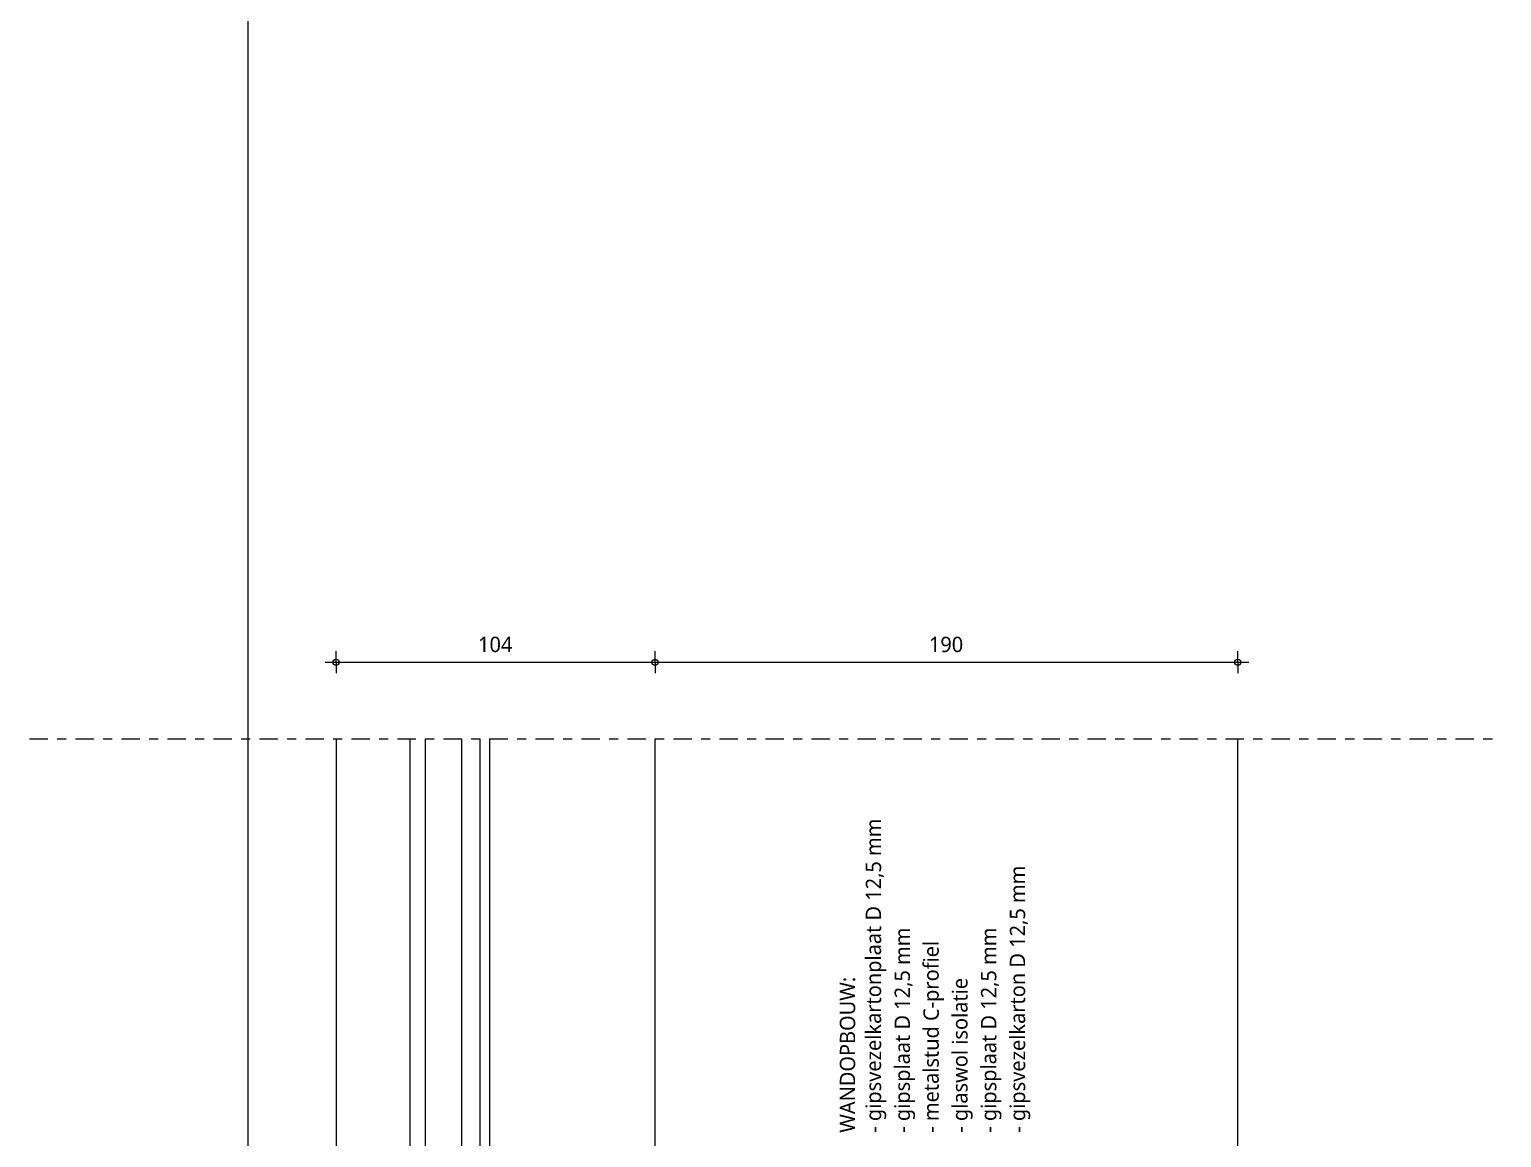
# Model space of a CAD drawing. Header units: millimetres. Extents: x 32900 to 38291, y -18988 to 4133.
# Drawn here: x 32899.5 to 33379.5, y 115.9 to 477.1 of the extents above; entities that cross this region are included whole.
import ezdxf

# ---------------------------------------------------------------- set-up
doc = ezdxf.new("R2010")
doc.units = ezdxf.units.MM
doc.linetypes.add('MV_center', pattern=[15, 6, -3, 3, -3])
for name, color, linetype, lineweight in [('A-ANNO-DIMS', 211, 'Continuous', 13), ('A-ANNO-DIMS-2', 211, 'Continuous', 13), ('A-ANNO-NOTE', 131, 'Continuous', 18), ('A-DETL', 90, 'Continuous', 13), ('A-DETL-GENF', 92, 'Continuous', 18)]:
    doc.layers.add(name, color=color, linetype=linetype, lineweight=lineweight)
doc.styles.add('Segoe UI', font='segoeui.ttf', dxfattribs={"height": 5})
doc.styles.add('Segoe UI_B', font='segoeui.ttf', dxfattribs={"height": 5})
doc.dimstyles.new('2_5_mm', dxfattribs={"dimscale": 304.8, "dimtxt": 5.23682, "dimasz": 0.006562, "dimexe": 0.011811, "dimexo": 0.0625, "dimgap": 0.005906, "dimtad": 1, "dimdec": 0, "dimzin": 0, "dimdsep": 46, "dimtxsty": 'Segoe UI', "dimblk1": 'DOTBLANK', "dimblk2": 'DOTBLANK', "dimsah": 1, "dimcen": 0.09, "dimdle": 0.011811, "dimazin": 0, "dimtfac": 1, "dimtdec": 4, "dimtix": 1, "dimtmove": 0, "dimatfit": 3, "dimfxl": 0.011811, "dimfxlon": 1, "dimtvp": 1, "dimtfill": 1, "dimtolj": 1, "dimtzin": 0, "dimarcsym": 2})

# ---------------------------------------------------------------- blocks, each defined once
blk = doc.blocks.new('31 dubbel_glas - Type 1-3731699-Details ziekenhuis Utiliteitsgebouw')
at = {"layer": 'A-DETL-GENF', "lineweight": 13}
for p, q in [((0, 0), (0, -23)), ((195.63, 0), (0, 0)), ((195.63, -5), (0, -5)), ((0, -5), (10, -17)), ((0, -17), (10, -5)), ((10, -17), (10, -5)), ((0, -17), (195.63, -17)), ((0, -23), (195.63, -23))]:
    blk.add_line(p, q, dxfattribs=at)
blk = doc.blocks.new('NLRS_00_DI_maskeer - Type 1-4234603-Details ziekenhuis Utiliteitsgebouw')
at = {"layer": 'A-DETL-GENF', "linetype": 'MV_center'}
blk.add_line((-100, 0), (380, 0), dxfattribs=at)
blk = doc.blocks.new('DIMBLOCK125-Details ziekenhuis Utiliteitsgebouw')
at = {"layer": 'A-ANNO-DIMS-2'}
for p, q in [((32999.55, 270.82), (32999.55, 274.42)), ((33103.55, 270.82), (33103.55, 274.42)), ((32995.95, 270.82), (33103.55, 270.82)), ((32999.55, 270.82), (32999.55, 267.22)), ((33103.55, 270.82), (33103.55, 267.22))]:
    blk.add_line(p, q, dxfattribs=at)
for centre in [(32999.55, 270.82), (33103.55, 270.82)]:
    blk.add_circle(centre, 1, dxfattribs=at)
at = {"layer": 'A-ANNO-DIMS-2', "color": 0, "insert": (33045.83, 279.14), "char_height": 5, "width": 13.7109, "attachment_point": 1, "line_spacing_factor": 1.142579, "style": 'Segoe UI', "bg_fill": 3, "box_fill_scale": 1.25, "bg_fill_color": 9, "bg_fill_true_color": 13158600, "bg_fill_transparency": 0}
blk.add_mtext('104', dxfattribs=at)
blk = doc.blocks.new('_DotBlank')
at = {"color": 0, "linetype": 'ByBlock', "lineweight": -2}
blk.add_line((-0.5, 0), (-1, 0), dxfattribs=at)
blk.add_circle((0, 0), 0.5, dxfattribs=at)
blk = doc.blocks.new('DIMBLOCK126-Details ziekenhuis Utiliteitsgebouw')
at = {"layer": 'A-ANNO-DIMS-2'}
for p, q in [((33103.55, 270.82), (33103.55, 274.42)), ((33293.55, 270.82), (33293.55, 274.42)), ((33103.55, 270.82), (33297.15, 270.82)), ((33103.55, 270.82), (33103.55, 267.22)), ((33293.55, 270.82), (33293.55, 267.22))]:
    blk.add_line(p, q, dxfattribs=at)
for centre in [(33103.55, 270.82), (33293.55, 270.82)]:
    blk.add_circle(centre, 1, dxfattribs=at)
at = {"layer": 'A-ANNO-DIMS-2', "color": 0, "insert": (33192.83, 279.14), "char_height": 5, "width": 13.7109, "attachment_point": 1, "line_spacing_factor": 1.142579, "style": 'Segoe UI', "bg_fill": 3, "box_fill_scale": 1.25, "bg_fill_color": 9, "bg_fill_true_color": 13158600, "bg_fill_transparency": 0}
blk.add_mtext('190', dxfattribs=at)

msp = doc.modelspace()

# ---------------------------------------------------------------- linework, layer by layer
at = {"layer": 'A-DETL', "lineweight": 18}
msp.add_line((32970.77, 3651.86), (32970.77, -18988.14), dxfattribs=at)
at = {"layer": 'A-DETL'}
for p, q in [((32999.55, 245.8), (32999.55, 59.58)), ((33049.55, 245.8), (33049.55, 62.17)), ((33103.55, 59.58), (33103.55, 245.8)), ((33293.55, 59.58), (33293.55, 245.8))]:
    msp.add_line(p, q, dxfattribs=at)

# ---------------------------------------------------------------- block references
at = {"layer": 'A-DETL-GENF', "linetype": 'MV_center'}
msp.add_blockref('NLRS_00_DI_maskeer - Type 1-4234603-Details ziekenhuis Utiliteitsgebouw', (32999.55, 245.8), dxfattribs=at)
at = {"layer": 'A-DETL-GENF', "lineweight": 13, "rotation": 90.00000000000007}
msp.add_blockref('31 dubbel_glas - Type 1-3731699-Details ziekenhuis Utiliteitsgebouw', (33023.55, 50.17), dxfattribs=at)

# ---------------------------------------------------------------- dimensions: what is measured, and where the dimension line sits
at = {"layer": 'A-ANNO-DIMS'}
dim = msp.add_linear_dim(base=(33103.55, 270.82), p1=(32999.55, 267.22), p2=(33103.55, 267.22), dimstyle='2_5_mm', override={"dimpost": '<>', "dimfxl": 104}, dxfattribs=at)
dim.commit()
dim.dimension.update_dxf_attribs({"geometry": 'DIMBLOCK125-Details ziekenhuis Utiliteitsgebouw', "text_midpoint": (33051.55, 275.22)})

# ---------------------------------------------------------------- next in the draw order: texts
at = {"layer": 'A-ANNO-NOTE', "lineweight": 13, "insert": (33172.24, 117.43), "char_height": 5, "width": 126.5063, "attachment_point": 1, "rotation": 90, "style": 'Segoe UI', "bg_fill": 3, "box_fill_scale": 1.25, "bg_fill_color": 9, "bg_fill_true_color": 13158600, "bg_fill_transparency": 0}
msp.add_mtext('- gipsvezelkartonplaat D 12,5 mm', dxfattribs=at)

# ---------------------------------------------------------------- next in the draw order: dimensions: what is measured, and where the dimension line sits
at = {"layer": 'A-ANNO-DIMS'}
dim = msp.add_linear_dim(base=(33293.55, 270.82), p1=(33103.55, 267.22), p2=(33293.55, 267.22), dimstyle='2_5_mm', override={"dimpost": '<>', "dimfxl": 190}, dxfattribs=at)
dim.commit()
dim.dimension.update_dxf_attribs({"geometry": 'DIMBLOCK126-Details ziekenhuis Utiliteitsgebouw', "text_midpoint": (33198.55, 275.22)})

# ---------------------------------------------------------------- next in the draw order: texts
at = {"layer": 'A-ANNO-NOTE', "lineweight": 13, "char_height": 5, "attachment_point": 1, "rotation": 90, "bg_fill": 3, "box_fill_scale": 1.25, "bg_fill_color": 9, "bg_fill_true_color": 13158600, "bg_fill_transparency": 0}
for s, insert, width, style in [('- gipsplaat D 12,5 mm', (33181.64, 117.43), 83.5358, 'Segoe UI'), ('WANDOPBOUW:', (33163.78, 117.43), 67.8228, 'Segoe UI_B')]:
    msp.add_mtext(s, dxfattribs=dict(at, insert=insert, width=width, style=style))

# ---------------------------------------------------------------- next in the draw order: texts
at = {"layer": 'A-ANNO-NOTE', "lineweight": 13, "insert": (33191.03, 117.43), "char_height": 5, "width": 78.405, "attachment_point": 1, "rotation": 90, "style": 'Segoe UI', "bg_fill": 3, "box_fill_scale": 1.25, "bg_fill_color": 9, "bg_fill_true_color": 13158600, "bg_fill_transparency": 0}
msp.add_mtext('- metalstud C-profiel', dxfattribs=at)

# ---------------------------------------------------------------- next in the draw order: texts
at = {"layer": 'A-ANNO-NOTE', "lineweight": 13, "insert": (33200.42, 117.43), "char_height": 5, "width": 62.692, "attachment_point": 1, "rotation": 90, "style": 'Segoe UI', "bg_fill": 3, "box_fill_scale": 1.25, "bg_fill_color": 9, "bg_fill_true_color": 13158600, "bg_fill_transparency": 0}
msp.add_mtext('- glaswol isolatie', dxfattribs=at)

# ---------------------------------------------------------------- next in the draw order: texts
at = {"layer": 'A-ANNO-NOTE', "lineweight": 13, "insert": (33209.81, 117.43), "char_height": 5, "width": 83.5358, "attachment_point": 1, "rotation": 90, "style": 'Segoe UI', "bg_fill": 3, "box_fill_scale": 1.25, "bg_fill_color": 9, "bg_fill_true_color": 13158600, "bg_fill_transparency": 0}
msp.add_mtext('- gipsplaat D 12,5 mm', dxfattribs=at)

# ---------------------------------------------------------------- next in the draw order: texts
at = {"layer": 'A-ANNO-NOTE', "lineweight": 13, "insert": (33219.21, 117.43), "char_height": 5, "width": 107.9071, "attachment_point": 1, "rotation": 90, "style": 'Segoe UI', "bg_fill": 3, "box_fill_scale": 1.25, "bg_fill_color": 9, "bg_fill_true_color": 13158600, "bg_fill_transparency": 0}
msp.add_mtext('- gipsvezelkarton D 12,5 mm', dxfattribs=at)

doc.saveas('drawing.dxf')
